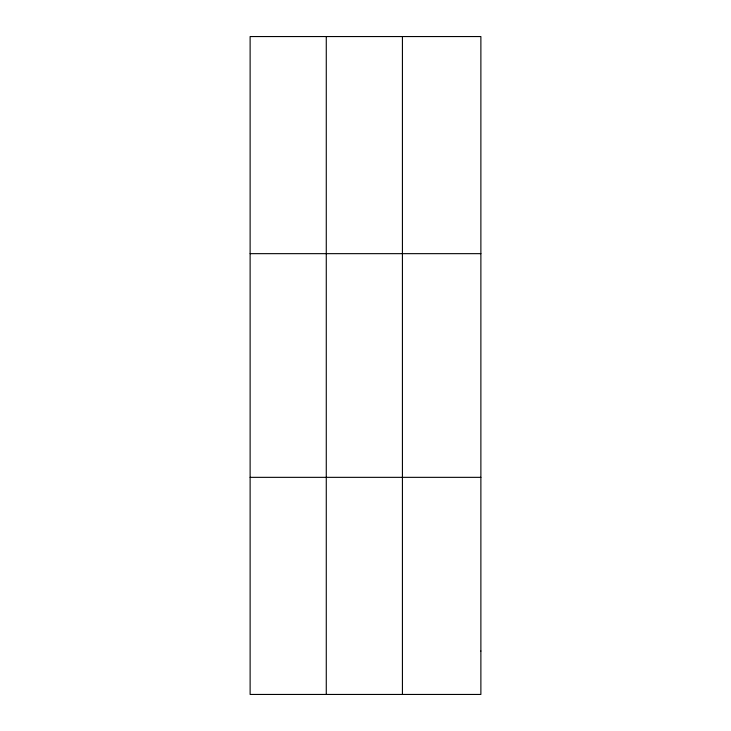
<?xml version="1.0" encoding="UTF-8"?>
<svg xmlns="http://www.w3.org/2000/svg" width="731" height="731" viewBox="0 0 731 731"><rect width="100%" height="100%" fill="white"/><g stroke="black" fill="none" stroke-linecap="round" stroke-linejoin="round"><path stroke-width="1.1" d="M326.273 36.55L326.273 694.45M402.425 36.55L402.425 694.45M250.121 253.657L480.879 253.657M250.121 477.343L480.879 477.343M480.879 651.029L480.879 694.45L250.121 694.45L250.121 36.55L480.879 36.55L480.879 651.029"/></g></svg>
